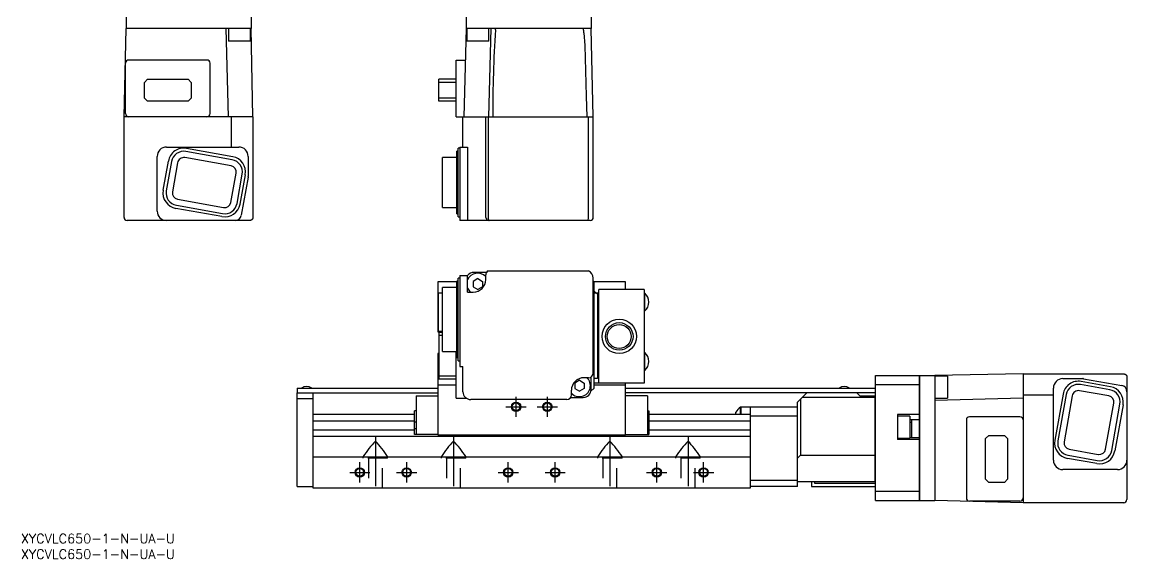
# Model space of a CAD drawing. Extents: x 0 to 723, y -8 to 457.
# Drawn here: x 0.4 to 353.8, y -8 to 163.8 of the extents above; entities that cross this region are included whole.
import ezdxf

# ---------------------------------------------------------------- set-up
doc = ezdxf.new("R2010")
doc.units = 0
doc.header["$LTSCALE"] = 0.5
doc.linetypes.add('CENTER', pattern=[50.8, 31.75, -6.35, 6.35, -6.35])
doc.linetypes.add('DASHED', pattern=[19.05, 12.7, -6.35])
for name, color, linetype in [('MSM_CENTER', 1, 'CENTER'), ('MSM_CONTINUOUS', 7, 'CONTINUOUS'), ('MSM_DASHED', 4, 'DASHED'), ('MSM_NARROW', 5, 'CONTINUOUS'), ('MSM_PART_NUMBER', 7, 'CONTINUOUS')]:
    doc.layers.add(name, color=color, linetype=linetype)
doc.styles.get("Standard").update_dxf_attribs({"font": 'txt.shx', "height": 3, "bigfont": 'bigfont.shx'})

# ---------------------------------------------------------------- blocks, each defined once
blk = doc.blocks.new('*U2')
at = {"layer": 'MSM_PART_NUMBER'}
blk.add_text('XYCVLC650-1-N-UA-U', height=3, dxfattribs=at).set_placement((0, -3))
blk = doc.blocks.new('*U3')
at = {"layer": 'MSM_PART_NUMBER'}
blk.add_text('XYCVLC650-1-N-UA-U', height=3, dxfattribs=at).set_placement((0, -8))

msp = doc.modelspace()

# ---------------------------------------------------------------- linework, layer by layer
at = {"layer": 'MSM_CENTER'}
for p, q in [((158.41, 37.47), (158.41, 43.93)), ((168.41, 37.47), (168.41, 43.93)), ((155.18, 40.7), (161.64, 40.7)), ((165.18, 40.7), (171.64, 40.7)), ((113.41, 31.2), (113.41, 12.7)), ((138.41, 31.2), (138.41, 12.7)), ((188.41, 31.2), (188.41, 12.7)), ((213.41, 31.2), (213.41, 12.7)), ((108.41, 16.47), (108.41, 22.93)), ((123.41, 16.47), (123.41, 22.93)), ((155.91, 16.47), (155.91, 22.93)), ((170.91, 16.47), (170.91, 22.93)), ((203.41, 16.47), (203.41, 22.93)), ((218.41, 16.47), (218.41, 22.93)), ((105.18, 19.7), (111.64, 19.7)), ((120.18, 19.7), (126.64, 19.7)), ((152.68, 19.7), (159.14, 19.7)), ((167.68, 19.7), (174.14, 19.7)), ((200.18, 19.7), (206.64, 19.7)), ((215.18, 19.7), (221.64, 19.7))]:
    msp.add_line(p, q, dxfattribs=at)
at = {"layer": 'MSM_CONTINUOUS'}
for p, q in [((33.7, 166.62), (33.7, 161.72)), ((73.7, 166.62), (73.7, 161.72)), ((142.41, 166.62), (142.41, 161.72)), ((182.41, 166.62), (182.41, 161.72)), ((33, 133.52), (33.7, 161.72)), ((73.7, 161.72), (33.7, 161.72)), ((66.4, 133.52), (65.7, 161.72)), ((66.46, 161.72), (66.46, 157.72)), ((73.46, 157.72), (73.46, 161.72)), ((74.2, 133.52), (73.7, 161.72)), ((142.41, 161.72), (141.71, 133.52)), ((182.41, 161.72), (142.41, 161.72)), ((142.65, 161.72), (142.65, 157.72)), ((149.65, 157.72), (149.65, 161.72)), ((149.71, 133.52), (150.41, 161.72)), ((151.82, 161.32), (151.84, 161.46)), ((151.84, 161.46), (151.86, 161.61)), ((151.86, 161.61), (151.89, 161.7)), ((151.89, 161.7), (151.91, 161.72)), ((179.91, 161.72), (179.97, 161.63)), ((180.13, 160.4), (180.36, 156.33)), ((183.11, 133.52), (182.41, 161.72)), ((73.46, 157.72), (66.46, 157.72)), ((149.65, 157.72), (142.65, 157.72)), ((180.36, 156.33), (180.64, 148.2)), ((33.5, 134.52), (33.5, 150.67)), ((59.5, 151.67), (34.5, 151.67)), ((60.5, 134.52), (60.5, 150.67)), ((139.21, 151.67), (142.16, 151.67)), ((139.21, 133.52), (139.21, 151.67)), ((39.5, 144.52), (40.5, 145.52)), ((40.5, 145.52), (53.5, 145.52)), ((53.5, 145.52), (54.5, 144.52)), ((139.21, 145.52), (133.71, 145.52)), ((133.71, 138.52), (133.71, 145.52)), ((180.64, 148.2), (180.86, 140.07)), ((39.5, 139.52), (39.5, 144.52)), ((54.5, 144.52), (54.5, 139.52)), ((139.21, 144.52), (133.71, 144.52)), ((40.5, 138.52), (39.5, 139.52)), ((53.5, 138.52), (40.5, 138.52)), ((54.5, 139.52), (53.5, 138.52)), ((139.21, 139.52), (133.71, 139.52)), ((139.21, 138.52), (133.71, 138.52)), ((180.86, 140.07), (181.02, 133.52)), ((74.2, 133.52), (33, 133.52)), ((33, 101.32), (33, 133.52)), ((67.4, 123.82), (67.4, 133.52)), ((74.2, 133.52), (74.2, 101.32)), ((139.21, 133.52), (183.11, 133.52)), ((141.41, 123.82), (141.41, 133.52)), ((148.71, 101.32), (148.71, 133.52)), ((149.46, 133.52), (149.46, 101.32)), ((181.59, 101.32), (181.59, 133.52)), ((183.11, 101.32), (183.11, 133.52)), ((46.6, 123.82), (69.7, 123.82)), ((140.41, 123.82), (142.91, 123.82)), ((140.41, 123.82), (140.41, 100.32)), ((142.91, 123.82), (142.91, 100.32)), ((43.6, 103.32), (43.6, 120.82)), ((67.22, 117.79), (52.46, 120.43)), ((67.58, 119.76), (52.81, 122.4)), ((67.75, 120.74), (52.99, 123.38)), ((72.7, 120.82), (72.7, 114.41)), ((139.41, 120.46), (134.91, 120.46)), ((134.91, 104.47), (134.91, 120.46)), ((139.91, 122.46), (139.41, 122.46)), ((139.41, 102.47), (139.41, 122.46)), ((140.41, 123.46), (139.91, 123.46)), ((139.91, 101.47), (139.91, 123.46)), ((45.51, 109.99), (47.18, 119.34)), ((48.17, 119.16), (46.5, 109.81)), ((50.14, 118.81), (48.47, 109.46)), ((67.17, 106.12), (68.84, 115.47)), ((69.14, 105.77), (70.81, 115.12)), ((70.13, 105.59), (71.8, 114.94)), ((72.68, 114.23), (70.49, 101.97)), ((50.09, 107.14), (64.85, 104.5)), ((64.32, 101.55), (49.56, 104.18)), ((49.73, 105.17), (64.5, 102.53)), ((134.91, 104.47), (139.41, 104.47)), ((73.2, 100.32), (34, 100.32)), ((73.21, 100.32), (73.2, 100.32)), ((73.24, 100.32), (73.21, 100.32)), ((73.27, 100.32), (73.24, 100.32)), ((73.3, 100.33), (73.27, 100.32)), ((73.34, 100.33), (73.3, 100.33)), ((73.37, 100.34), (73.34, 100.33)), ((73.4, 100.34), (73.37, 100.34)), ((73.43, 100.35), (73.4, 100.34)), ((73.47, 100.36), (73.43, 100.35)), ((73.51, 100.37), (73.47, 100.36)), ((73.54, 100.38), (73.51, 100.37)), ((73.58, 100.4), (73.54, 100.38)), ((73.62, 100.41), (73.58, 100.4)), ((73.66, 100.43), (73.62, 100.41)), ((73.69, 100.45), (73.66, 100.43)), ((73.73, 100.47), (73.69, 100.45)), ((73.76, 100.49), (73.73, 100.47)), ((73.79, 100.51), (73.76, 100.49)), ((73.81, 100.53), (73.79, 100.51)), ((73.84, 100.55), (73.81, 100.53)), ((73.86, 100.57), (73.84, 100.55)), ((73.89, 100.59), (73.86, 100.57)), ((73.91, 100.62), (73.89, 100.59)), ((73.93, 100.64), (73.91, 100.62)), ((73.95, 100.66), (73.93, 100.64)), ((73.97, 100.69), (73.95, 100.66)), ((73.99, 100.71), (73.97, 100.69)), ((74.01, 100.74), (73.99, 100.71)), ((74.03, 100.77), (74.01, 100.74)), ((74.05, 100.79), (74.03, 100.77)), ((74.07, 100.82), (74.05, 100.79)), ((74.08, 100.85), (74.07, 100.82)), ((74.1, 100.88), (74.08, 100.85)), ((74.11, 100.91), (74.1, 100.88)), ((74.12, 100.94), (74.11, 100.91)), ((74.14, 100.97), (74.12, 100.94)), ((74.15, 101), (74.14, 100.97)), ((74.16, 101.04), (74.15, 101)), ((74.17, 101.09), (74.16, 101.04)), ((74.18, 101.13), (74.17, 101.09)), ((74.19, 101.18), (74.18, 101.13)), ((74.2, 101.22), (74.19, 101.18)), ((74.2, 101.32), (74.2, 101.27)), ((74.2, 101.27), (74.2, 101.22)), ((139.41, 102.47), (139.91, 102.47)), ((139.91, 101.47), (140.41, 101.47)), ((182.11, 100.32), (140.41, 100.32)), ((149.58, 100.51), (149.64, 100.41)), ((149.64, 100.41), (149.72, 100.34)), ((149.72, 100.34), (149.81, 100.32)), ((181.39, 100.33), (181.36, 100.32)), ((181.46, 100.41), (181.39, 100.33)), ((181.5, 100.5), (181.46, 100.41)), ((140.41, 81.87), (139.91, 81.87)), ((139.91, 55.44), (139.91, 81.87)), ((140.41, 82.7), (142.91, 82.7)), ((140.41, 82.7), (140.41, 53.6)), ((142.91, 77.4), (142.91, 82.7)), ((144.41, 83.7), (144.35, 83.64)), ((146.15, 81.7), (144.65, 80.83)), ((148.94, 83.7), (144.91, 83.7)), ((146.15, 81.7), (147.65, 80.83)), ((148.71, 81.4), (148.71, 82.9)), ((149.46, 84.2), (181.59, 84.2)), ((183.11, 51.5), (183.11, 81.9)), ((133.41, 80.7), (133.41, 64.7)), ((139.41, 80.7), (133.41, 80.7)), ((139.41, 78.87), (134.91, 78.87)), ((134.91, 58.44), (134.91, 78.87)), ((139.91, 80.87), (139.41, 80.87)), ((139.41, 56.44), (139.41, 80.87)), ((144.65, 80.83), (144.65, 79.1)), ((144.65, 79.1), (146.15, 78.23)), ((147.65, 79.1), (146.15, 78.23)), ((147.65, 80.83), (147.65, 79.1)), ((183.11, 81), (183.41, 80.7)), ((193.41, 80.7), (183.41, 80.7)), ((183.41, 46.7), (183.41, 80.7)), ((184.91, 48.2), (184.91, 78.2)), ((199.41, 78.2), (184.91, 78.2)), ((193.41, 78.2), (193.41, 80.7)), ((199.41, 78.2), (199.41, 48.2)), ((133.61, 64.8), (133.61, 77.2)), ((133.61, 77.2), (134.91, 77.2)), ((142.91, 77.4), (144.71, 77.4)), ((184.41, 76.7), (183.41, 77.7)), ((183.41, 77.2), (184.91, 77.2)), ((184.41, 76.7), (184.91, 76.7)), ((184.41, 76.7), (184.41, 49.7)), ((199.57, 77.05), (199.41, 77.05)), ((199.57, 71.35), (199.57, 77.05)), ((183.41, 71.2), (183.11, 71.2)), ((184.41, 74.2), (184.91, 74.2)), ((184.41, 71.7), (184.91, 71.7)), ((199.41, 71.35), (199.57, 71.35)), ((133.41, 64.7), (134.91, 64.7)), ((134.91, 64.8), (133.61, 64.8)), ((134.91, 64.5), (133.71, 64.5)), ((133.71, 64.5), (133.71, 49.5)), ((134.91, 63.5), (133.71, 63.5)), ((183.11, 63.2), (183.41, 63.2)), ((133.71, 57.7), (133.41, 57.7)), ((133.41, 57.7), (133.41, 31.7)), ((134.91, 58.44), (139.41, 58.44)), ((139.21, 43.5), (139.21, 58.44)), ((184.41, 57.7), (184.91, 57.7)), ((199.57, 58.05), (199.41, 58.05)), ((199.57, 52.35), (199.57, 58.05)), ((139.41, 56.44), (139.91, 56.44)), ((139.91, 55.44), (140.41, 55.44)), ((140.41, 53.6), (141.41, 53.6)), ((141.41, 45.5), (141.41, 53.6)), ((184.41, 55.2), (184.91, 55.2)), ((139.21, 50.5), (133.71, 50.5)), ((139.21, 49.5), (133.71, 49.5)), ((181.61, 50), (180.11, 50)), ((182.41, 46.2), (182.41, 50.23)), ((183.41, 49.8), (184.41, 49.8)), ((184.41, 49.7), (183.41, 49.7)), ((184.41, 52.7), (184.91, 52.7)), ((199.41, 52.35), (199.57, 52.35)), ((273.41, 50.7), (287.41, 50.7)), ((273.41, 10.7), (273.41, 50.7)), ((287.51, 50.7), (287.41, 50.6)), ((287.41, 10.7), (287.41, 50.7)), ((287.51, 50.7), (292.41, 50.7)), ((287.51, 50.7), (287.51, 10.7)), ((320.61, 51.2), (292.41, 50.7)), ((292.41, 50.7), (292.41, 10.7)), ((296.41, 50.46), (292.41, 50.46)), ((296.41, 50.46), (296.41, 43.46)), ((320.61, 51.2), (352.81, 51.2)), ((320.61, 51.2), (320.61, 10)), ((333.31, 49.7), (339.72, 49.7)), ((339.9, 49.68), (352.16, 47.49)), ((352.81, 51.2), (352.86, 51.2)), ((352.86, 51.2), (352.91, 51.2)), ((352.91, 51.2), (352.96, 51.19)), ((352.96, 51.19), (353, 51.18)), ((353, 51.18), (353.05, 51.17)), ((353.05, 51.17), (353.09, 51.16)), ((353.09, 51.16), (353.13, 51.15)), ((353.13, 51.15), (353.16, 51.14)), ((353.16, 51.14), (353.19, 51.12)), ((353.19, 51.12), (353.22, 51.11)), ((353.22, 51.11), (353.25, 51.1)), ((353.25, 51.1), (353.28, 51.08)), ((353.28, 51.08), (353.31, 51.07)), ((353.31, 51.07), (353.34, 51.05)), ((353.34, 51.05), (353.37, 51.03)), ((353.37, 51.03), (353.39, 51.01)), ((353.39, 51.01), (353.42, 50.99)), ((353.42, 50.99), (353.44, 50.97)), ((353.44, 50.97), (353.47, 50.95)), ((353.47, 50.95), (353.49, 50.93)), ((353.49, 50.93), (353.52, 50.91)), ((353.52, 50.91), (353.54, 50.89)), ((353.54, 50.89), (353.56, 50.86)), ((353.56, 50.86), (353.58, 50.84)), ((353.58, 50.84), (353.6, 50.81)), ((353.6, 50.81), (353.62, 50.79)), ((353.62, 50.79), (353.64, 50.76)), ((353.64, 50.76), (353.66, 50.73)), ((353.66, 50.73), (353.68, 50.69)), ((353.68, 50.69), (353.7, 50.66)), ((353.7, 50.66), (353.72, 50.62)), ((353.72, 50.62), (353.74, 50.58)), ((353.74, 50.58), (353.75, 50.54)), ((353.75, 50.54), (353.76, 50.51)), ((353.76, 50.51), (353.78, 50.47)), ((353.78, 50.47), (353.78, 50.43)), ((353.78, 50.43), (353.79, 50.4)), ((353.79, 50.4), (353.8, 50.37)), ((353.8, 50.37), (353.8, 50.34)), ((353.8, 50.34), (353.81, 50.3)), ((353.81, 50.3), (353.81, 50.27)), ((353.81, 50.27), (353.81, 50.24)), ((353.81, 50.24), (353.81, 50.21)), ((353.81, 50.21), (353.81, 50.2)), ((353.81, 50.2), (353.81, 11)), ((88.41, 46.7), (88.41, 45.3)), ((88.41, 46.7), (133.41, 46.7)), ((133.41, 47.7), (139.21, 47.7)), ((176.11, 44.5), (176.11, 46)), ((178.67, 49.17), (177.17, 48.3)), ((177.17, 48.3), (177.17, 46.57)), ((177.17, 46.57), (178.67, 45.7)), ((178.67, 49.17), (180.17, 48.3)), ((180.17, 46.57), (178.67, 45.7)), ((180.17, 48.3), (180.17, 46.57)), ((182.35, 45.64), (183.41, 46.7)), ((199.41, 48.2), (183.41, 48.2)), ((183.41, 47.7), (193.41, 47.7)), ((193.41, 31.7), (193.41, 48.2)), ((193.41, 46.7), (273.41, 46.7)), ((287.41, 47.7), (273.41, 47.7)), ((330.31, 23.6), (330.31, 46.7)), ((348.37, 46.14), (339.01, 47.81)), ((348.54, 47.13), (339.19, 48.8)), ((88.41, 45.3), (88.51, 45.2)), ((88.41, 45.2), (133.41, 45.2)), ((88.41, 15.2), (88.41, 45.2)), ((93.41, 43.2), (88.41, 43.2)), ((93.41, 45.2), (93.41, 14.7)), ((126.41, 44.2), (126.41, 31.8)), ((126.41, 44.2), (133.41, 44.2)), ((139.21, 43.5), (142.41, 43.5)), ((174.61, 43), (143.91, 43)), ((175.88, 43.7), (179.91, 43.7)), ((180.48, 43.76), (180.41, 43.7)), ((273.41, 45.2), (193.41, 45.2)), ((200.41, 44.2), (193.41, 44.2)), ((200.41, 44.2), (200.41, 31.8)), ((251.41, 45.2), (248.41, 42.2)), ((249.41, 43.2), (249.41, 25.2)), ((273.31, 43.7), (249.91, 43.7)), ((267.41, 45.2), (268.41, 44.2)), ((268.41, 44.2), (273.41, 44.2)), ((273.41, 45.3), (273.31, 45.2)), ((273.31, 16.7), (273.31, 44.2)), ((273.41, 43.66), (273.31, 43.7)), ((292.41, 43.46), (296.41, 43.46)), ((320.61, 43.4), (292.41, 42.7)), ((330.31, 44.4), (320.61, 44.4)), ((333.39, 44.75), (330.75, 29.99)), ((334.37, 44.58), (331.74, 29.81)), ((336.34, 44.22), (333.7, 29.46)), ((348.01, 44.17), (338.66, 45.84)), ((126.41, 39.4), (125.91, 39.4)), ((125.91, 31.8), (125.91, 39.4)), ((200.41, 39.4), (200.91, 39.4)), ((200.91, 39.4), (200.91, 31.8)), ((228.76, 38.2), (228.76, 38.92)), ((230.21, 38.2), (230.21, 40.55)), ((230.41, 40.55), (230.21, 40.55)), ((230.41, 40.7), (248.41, 40.7)), ((230.41, 38.2), (230.41, 40.7)), ((233.41, 14.7), (233.41, 40.7)), ((248.41, 15.2), (248.41, 42.2)), ((346.99, 27.09), (349.63, 41.85)), ((348.96, 26.73), (351.6, 41.5)), ((352.58, 41.32), (349.95, 26.56)), ((125.91, 38.2), (93.41, 38.2)), ((93.41, 36.24), (125.91, 36.24)), ((126.41, 35.72), (125.91, 35.72)), ((200.41, 35.72), (200.91, 35.72)), ((233.41, 38.2), (200.91, 38.2)), ((200.91, 36.24), (233.41, 36.24)), ((248.41, 37.7), (233.41, 37.7)), ((280.41, 38.2), (280.41, 30.2)), ((287.41, 38.2), (280.41, 38.2)), ((284.41, 37.7), (280.41, 37.7)), ((284.41, 37.7), (284.41, 30.7)), ((284.41, 36.59), (287.41, 36.59)), ((284.91, 35.7), (284.41, 35.7)), ((284.91, 36.59), (284.91, 30.74)), ((302.46, 36.5), (302.46, 11.5)), ((319.61, 37.5), (303.46, 37.5)), ((125.91, 33.16), (93.41, 33.16)), ((126.41, 33.68), (125.91, 33.68)), ((200.41, 33.68), (200.91, 33.68)), ((233.41, 33.16), (200.91, 33.16)), ((233.41, 31.2), (93.41, 31.2)), ((133.41, 31.8), (125.91, 31.8)), ((133.41, 31.7), (193.41, 31.7)), ((193.41, 31.8), (200.91, 31.8)), ((280.41, 30.7), (284.41, 30.7)), ((287.41, 30.2), (280.41, 30.2)), ((287.41, 30.74), (284.41, 30.74)), ((308.61, 30.5), (309.61, 31.5)), ((308.61, 17.5), (308.61, 30.5)), ((309.61, 31.5), (314.61, 31.5)), ((314.61, 31.5), (315.61, 30.5)), ((315.61, 30.5), (315.61, 17.5)), ((109.67, 24.7), (109.51, 24.83)), ((117.15, 24.7), (117.31, 24.83)), ((134.67, 24.7), (134.51, 24.83)), ((142.15, 24.7), (142.31, 24.83)), ((184.67, 24.7), (184.51, 24.83)), ((192.15, 24.7), (192.31, 24.83)), ((209.67, 24.7), (209.51, 24.83)), ((217.15, 24.7), (217.31, 24.83)), ((248.41, 24.2), (249.41, 25.2)), ((249.41, 25.2), (273.31, 25.2)), ((273.31, 25.2), (273.41, 25.24)), ((334.97, 25.17), (344.32, 23.5)), ((335.32, 27.14), (344.67, 25.47)), ((93.41, 24.7), (233.41, 24.7)), ((344.15, 22.51), (334.79, 24.18)), ((350.81, 20.6), (333.31, 20.6)), ((88.41, 15.2), (93.41, 15.2)), ((93.41, 14.7), (233.41, 14.7)), ((233.41, 17.2), (248.41, 17.2)), ((248.41, 15.2), (233.41, 15.2)), ((273.31, 16.7), (248.41, 16.7)), ((252.91, 16.7), (252.91, 15.2)), ((252.91, 15.2), (273.41, 15.2)), ((253.91, 16.7), (253.91, 16.2)), ((253.91, 16.2), (273.41, 16.2)), ((273.41, 16.8), (273.31, 16.7)), ((309.61, 16.5), (308.61, 17.5)), ((314.61, 16.5), (309.61, 16.5)), ((315.61, 17.5), (314.61, 16.5)), ((273.41, 13.7), (287.41, 13.7)), ((273.41, 10.7), (287.41, 10.7)), ((287.41, 10.8), (287.51, 10.7)), ((287.51, 10.7), (292.41, 10.7)), ((320.61, 10), (292.41, 10.7)), ((319.61, 10.5), (303.46, 10.5)), ((352.81, 10), (320.61, 10))]:
    msp.add_line(p, q, dxfattribs=at)
for centre, radius in [((191.41, 63.2), 5.5), ((191.41, 63.2), 4.42), ((191.41, 63.2), 3.83), ((158.41, 40.7), 1.23), ((168.41, 40.7), 1.23), ((108.41, 19.7), 1.23), ((123.41, 19.7), 1.23), ((155.91, 19.7), 1.23), ((170.91, 19.7), 1.23), ((203.41, 19.7), 1.23), ((218.41, 19.7), 1.23)]:
    msp.add_circle(centre, radius, dxfattribs=at)
for centre, radius, start, end in [((523.29, 136.4), 372.31, 176.1613, 180.4426), ((172.05, 159.97), 8.09, 3.0084, 11.8095), ((34.5, 150.67), 1, 90, 180), ((59.5, 150.67), 1, 0, 90), ((34.5, 134.52), 1, 180, 270), ((59.5, 134.52), 1, 270, 0), ((46.6, 120.82), 3, 90, 180), ((69.7, 120.82), 3, 0, 90), ((52.11, 118.46), 5, 79.8753, 169.8753), ((52.11, 118.46), 4, 79.8753, 169.8753), ((52.11, 118.46), 2, 79.8753, 169.8753), ((66.87, 115.82), 5, 349.8753, 79.8753), ((66.87, 115.82), 2, 349.8753, 79.8753), ((66.87, 115.82), 4, 349.8753, 79.8753), ((71.7, 114.41), 1, 349.8753, 0), ((50.44, 109.11), 5, 169.8753, 259.8753), ((50.44, 109.11), 4, 169.8753, 259.8753), ((50.44, 109.11), 2, 169.8753, 259.8753), ((65.2, 106.47), 2, 259.8753, 349.8753), ((46.6, 103.32), 3, 180, 270), ((65.2, 106.47), 5, 259.8753, 349.8753), ((65.2, 106.47), 4, 259.8753, 349.8753), ((34, 101.32), 1, 180, 270), ((68.53, 102.32), 2, 270, 349.8753), ((149.71, 101.32), 1, 180, 270), ((151.81, 101.26), 2.35, 178.4042, 198.4829), ((178.44, 101.26), 3.15, 346.1325, 1.1516), ((182.11, 101.32), 1, 270, 0), ((144.91, 81.2), 2.5, 90, 143.1301), ((146.15, 79.96), 3.5, 42.9107, 157.6272), ((144.71, 81.4), 4, 270, 0), ((150.21, 82.9), 1.5, 119.9264, 180), ((180.61, 81.9), 2.5, 0, 66.9261), ((146.15, 79.96), 3.5, 202.3728, 227.0893), ((197.21, 74.2), 3.7, 309.6218, 50.3782), ((197.21, 55.2), 3.7, 309.6218, 50.3782), ((180.11, 46), 4, 90, 180), ((178.67, 47.44), 3.5, 222.9107, 47.0893), ((181.61, 51.5), 1.5, 270, 0), ((333.31, 46.7), 3, 90, 180), ((339.72, 48.7), 1, 79.8753, 90), ((91.41, 44.2), 3, 56.4427, 123.5573), ((179.91, 46.2), 2.5, 270, 0), ((263.41, 44.2), 3, 56.4427, 123.5573), ((338.31, 43.87), 5, 79.8753, 169.8753), ((338.31, 43.87), 4, 79.8753, 169.8753), ((347.66, 42.2), 4, 349.8753, 79.8753), ((347.66, 42.2), 5, 349.8753, 79.8753), ((351.81, 45.53), 2, 0, 79.8753), ((143.91, 45.5), 2.5, 180, 270), ((174.61, 44.5), 1.5, 270, 0), ((338.31, 43.87), 2, 79.8753, 169.8753), ((347.66, 42.2), 2, 349.8753, 79.8753), ((231.77, 37.7), 3.25, 118.7266, 157.939), ((303.46, 36.5), 1, 90, 180), ((319.61, 36.5), 1, 0, 90), ((135.84, 7.74), 31.38, 135.6092, 147.0188), ((90.98, 7.74), 31.38, 32.9812, 44.3908), ((160.84, 7.74), 31.38, 135.6092, 147.0188), ((115.98, 7.74), 31.38, 32.9812, 44.3908), ((210.84, 7.74), 31.38, 135.6092, 147.0188), ((165.98, 7.74), 31.38, 32.9812, 44.3908), ((235.84, 7.74), 31.38, 135.6092, 147.0188), ((190.98, 7.74), 31.38, 32.9812, 44.3908), ((335.67, 29.11), 5, 169.8753, 259.8753), ((335.67, 29.11), 4, 169.8753, 259.8753), ((335.67, 29.11), 2, 169.8753, 259.8753), ((345.03, 27.44), 5, 259.8753, 349.8753), ((345.03, 27.44), 4, 259.8753, 349.8753), ((345.03, 27.44), 2, 259.8753, 349.8753), ((333.31, 23.6), 3, 180, 270), ((350.81, 23.6), 3, 270, 0), ((303.46, 11.5), 1, 180, 270), ((319.61, 11.5), 1, 270, 0), ((352.81, 11), 1, 270, 0)]:
    msp.add_arc(centre, radius, start, end, dxfattribs=at)
at = {"layer": 'MSM_DASHED'}
for p, q in [((109.51, 24.2), (109.51, 24.83)), ((117.31, 24.2), (117.31, 24.83)), ((134.51, 24.2), (134.51, 24.83)), ((142.31, 24.2), (142.31, 24.83)), ((184.51, 24.2), (184.51, 24.83)), ((192.31, 24.2), (192.31, 24.83)), ((209.51, 24.2), (209.51, 24.83)), ((217.31, 24.2), (217.31, 24.83)), ((117.31, 24.2), (109.51, 24.2)), ((111.16, 24.2), (111.16, 14.7)), ((115.66, 14.7), (115.66, 24.2)), ((142.31, 24.2), (134.51, 24.2)), ((136.16, 24.2), (136.16, 14.7)), ((140.66, 14.7), (140.66, 24.2)), ((192.31, 24.2), (184.51, 24.2)), ((186.16, 24.2), (186.16, 14.7)), ((190.66, 14.7), (190.66, 24.2)), ((217.31, 24.2), (209.51, 24.2)), ((211.16, 24.2), (211.16, 14.7)), ((215.66, 14.7), (215.66, 24.2))]:
    msp.add_line(p, q, dxfattribs=at)
at = {"layer": 'MSM_NARROW'}
for centre in [(158.41, 40.7), (168.41, 40.7), (108.41, 19.7), (123.41, 19.7), (155.91, 19.7), (170.91, 19.7), (203.41, 19.7), (218.41, 19.7)]:
    msp.add_circle(centre, 1.5, dxfattribs=at)

# ---------------------------------------------------------------- block references
at = {"layer": 'MSM_CONTINUOUS'}
for name in ['*U2', '*U3']:
    msp.add_blockref(name, (0, 0), dxfattribs=at)

doc.saveas('drawing.dxf')
